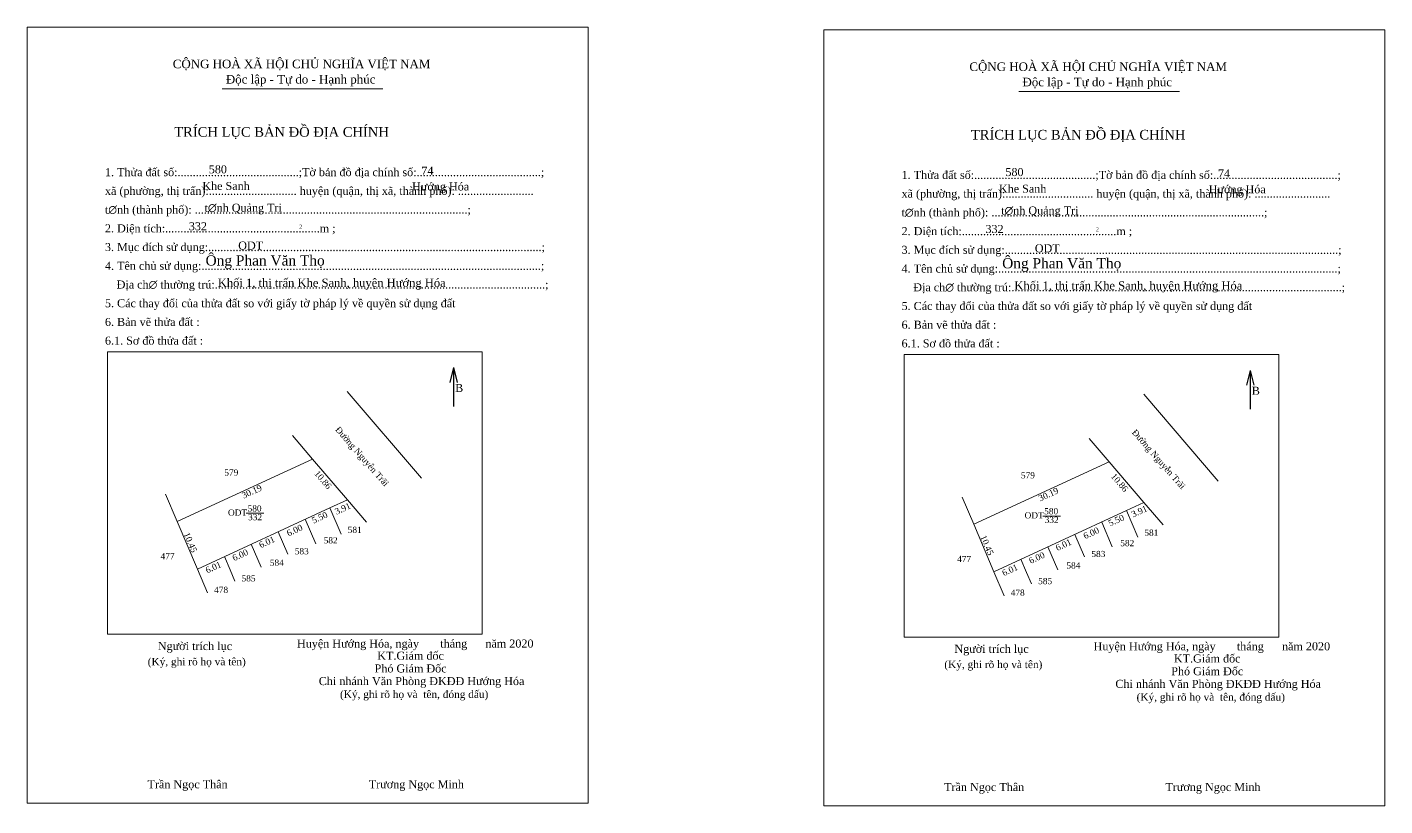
# Model space of a CAD drawing. Header units: metres. Extents: x 549612 to 552411, y 1838750 to 1839254.
# Drawn here: x 550290.2 to 550565, y 1838985.7 to 1839143.3 of the extents above; entities that cross this region are included whole.
import ezdxf
from ezdxf.enums import TextEntityAlignment as Align

# ---------------------------------------------------------------- set-up
doc = ezdxf.new("R2010")
doc.units = ezdxf.units.M
doc.header["$MEASUREMENT"] = 0
for name, pattern in [('DGN Style 2', [15.8521, 9.51126, -6.34084]), ('DGN Style 3', [22.19294, 15.8521, -6.34084]), ('DGN Style 4', [25.379212, 12.68168, -6.34084, 0.015852, -6.34084])]:
    doc.linetypes.add(name, pattern=pattern)
doc.layers.add('Level 10', color=7, linetype='Continuous', lineweight=0)
doc.styles.add('Style-VHtime', font='VHtime.shx')
doc.styles.add('Style-VHtimeb', font='VHtimeb.shx')
doc.styles.add('Style-Vntime', font='Vntime.shx')
doc.styles.add('Style-Vntimeb', font='Vntimeb.shx')
doc.styles.add('Style-Vntimei I 0.00000', font='Vntimei.shx')
doc.dimstyles.get("Standard").update_dxf_attribs({"dimtxt": 0.18, "dimasz": 0.18, "dimexe": 0.18, "dimexo": 0.0625, "dimgap": 0.09, "dimtad": 0, "dimtih": 1, "dimtoh": 1, "dimdec": 4, "dimzin": 0, "dimdsep": 46, "dimtxsty": 'Standard', "dimcen": 0.09, "dimadec": 0, "dimazin": 0, "dimtfac": 1, "dimtdec": 4, "dimtofl": 0, "dimtmove": 0, "dimatfit": 3, "dimfxl": 1, "dimtolj": 1, "dimtzin": 0, "dimarcsym": 0})

# ---------------------------------------------------------------- blocks, each defined once
blk = doc.blocks.new('TerminatorOpen_0.5')
at = {"color": 0, "linetype": 'ByBlock', "lineweight": -2}
for q in [(-1, 0.25), (-1, 0), (-1, -0.25)]:
    blk.add_line((0, 0), q, dxfattribs=at)

msp = doc.modelspace()

# ---------------------------------------------------------------- linework, layer by layer
at = {"layer": 'Level 10', "color": 7, "linetype": 'Continuous', "lineweight": 0, "ltscale": 19161337.188549}
for p, q in [((550329.658271, 1839130.835112), (550362.155514, 1839130.835112)), ((550490.888271, 1839130.275112), (550523.385514, 1839130.275112))]:
    msp.add_line(p, q, dxfattribs=at)
at = {"layer": 'Level 10', "color": 7, "linetype": 'Continuous', "lineweight": 13}
for p, q in [((550306.467814, 1839020.413058), (550306.467814, 1839077.582306)), ((550306.467814, 1839077.582306), (550382.28016, 1839077.582306)), ((550382.28016, 1839077.582306), (550382.28016, 1839020.413058)), ((550467.697814, 1839019.853058), (550467.697814, 1839077.022306)), ((550467.697814, 1839077.022306), (550543.51016, 1839077.022306)), ((550543.51016, 1839077.022306), (550543.51016, 1839019.853058))]:
    msp.add_line(p, q, dxfattribs=at)
at = {"layer": 'Level 10', "color": 7, "linetype": 'Continuous', "lineweight": 0}
for p, q in [((550369.98, 1839052), (550354.95, 1839069.55)), ((550531.21, 1839051.44), (550516.18, 1839068.99)), ((550347.93, 1839055.89), (550343.88, 1839060.63)), ((550509.16, 1839055.33), (550505.11, 1839060.07)), ((550320.52, 1839043.24), (550347.93, 1839055.89)), ((550354.99, 1839047.64), (550347.93, 1839055.89)), ((550481.75, 1839042.68), (550509.16, 1839055.33)), ((550516.22, 1839047.08), (550509.16, 1839055.33)), ((550318.16, 1839048.76), (550320.52, 1839043.24)), ((550324.63, 1839033.63), (550351.44, 1839046)), ((550351.44, 1839046), (550354.99, 1839047.64)), ((550351.44, 1839046), (550353.72, 1839040.66)), ((550358.86, 1839043.11), (550354.99, 1839047.64)), ((550479.39, 1839048.2), (550481.75, 1839042.68)), ((550512.67, 1839045.44), (550516.22, 1839047.08)), ((550520.09, 1839042.55), (550516.22, 1839047.08)), ((550320.52, 1839043.24), (550324.63, 1839033.63)), ((550334.49, 1839044.9), (550338.11, 1839044.9)), ((550346.44, 1839043.7), (550348.58, 1839038.7)), ((550485.86, 1839033.07), (550512.67, 1839045.44)), ((550495.72, 1839044.34), (550499.34, 1839044.34)), ((550507.67, 1839043.14), (550509.81, 1839038.14)), ((550512.67, 1839045.44), (550514.95, 1839040.1)), ((550341, 1839041.18), (550342.93, 1839036.65)), ((550481.75, 1839042.68), (550485.86, 1839033.07)), ((550502.23, 1839040.62), (550504.16, 1839036.09)), ((550335.54, 1839038.67), (550337.52, 1839034.03)), ((550496.77, 1839038.11), (550498.75, 1839033.47)), ((550330.09, 1839036.15), (550331.24, 1839033.46)), ((550491.32, 1839035.59), (550492.47, 1839032.9)), ((550324.63, 1839033.63), (550326.7, 1839028.78)), ((550331.24, 1839033.46), (550332.21, 1839031.2)), ((550485.86, 1839033.07), (550487.93, 1839028.22)), ((550492.47, 1839032.9), (550493.44, 1839030.64))]:
    msp.add_line(p, q, dxfattribs=at)
at = {"layer": 'Level 10', "color": 7, "linetype": 'Continuous', "lineweight": 0, "flags": 128}
for points in [[(550290.176001, 1839143.3153), (550403.737617, 1839143.3153), (550403.737617, 1838986.245365), (550290.176001, 1838986.245365), (550290.176001, 1839143.3153)], [(550451.406001, 1839142.7553), (550564.967617, 1839142.7553), (550564.967617, 1838985.685365), (550451.406001, 1838985.685365), (550451.406001, 1839142.7553)]]:
    msp.add_lwpolyline(points, close=True, dxfattribs=at)
at = {"layer": 'Level 10', "color": 7, "linetype": 'Continuous', "lineweight": 13, "flags": 128}
for points in [[(550306.467814, 1839020.413058), (550382.28016, 1839020.413058)], [(550467.697814, 1839019.853058), (550543.51016, 1839019.853058)]]:
    msp.add_lwpolyline(points, dxfattribs=at)

# ---------------------------------------------------------------- texts
at = {"layer": 'Level 10', "color": 7, "linetype": 'Continuous', "lineweight": 0}
for s, height, style, p in [('CéNG HOµ X· HéI CHñ NGHÜA VIÖT NAM', 1.73292, 'Style-VHtimeb', (550319.65, 1839135)), ('CéNG HOµ X· HéI CHñ NGHÜA VIÖT NAM', 1.73292, 'Style-VHtimeb', (550480.88, 1839134.44)), ('§éc lËp - Tù do - H¹nh phóc', 1.73292, 'Style-Vntimeb', (550330.39, 1839131.9)), ('§éc lËp - Tù do - H¹nh phóc', 1.73292, 'Style-Vntimeb', (550491.62, 1839131.34)), ('TRÝCH LôC B¶N ®å ®ÞA CHÝNH', 1.94952, 'Style-VHtimeb', (550319.95, 1839121.13)), ('TRÝCH LôC B¶N ®å ®ÞA CHÝNH', 1.94952, 'Style-VHtimeb', (550481.18, 1839120.57)), ('1. Thöa ®Êt sè:........................................;Tê b¶n ®å ®Þa chÝnh sè:.........................................;', 1.62456, 'Style-Vntime', (550305.92, 1839113.15)), ('580', 1.62, 'Style-Vntime', (550326.94, 1839113.73)), ('74', 1.62, 'Style-Vntime', (550369.96, 1839113.45)), ('1. Thöa ®Êt sè:........................................;Tê b¶n ®å ®Þa chÝnh sè:.........................................;', 1.62456, 'Style-Vntime', (550467.15, 1839112.59)), ('580', 1.62, 'Style-Vntime', (550488.17, 1839113.17)), ('74', 1.62, 'Style-Vntime', (550531.19, 1839112.89)), ('Khe Sanh', 1.62, 'Style-Vntime', (550325.64, 1839110.36)), ('H\xadíng Hãa', 1.62402, 'Style-Vntime', (550368.08, 1839110.25)), ('x· (ph\xadêng, thÞ trÊn):............................. huyÖn (quËn, thÞ x·, thµnh phè): .........................', 1.62414, 'Style-Vntime', (550305.92, 1839109.37)), ('x· (ph\xadêng, thÞ trÊn):............................. huyÖn (quËn, thÞ x·, thµnh phè): .........................', 1.62414, 'Style-Vntime', (550467.15, 1839108.81)), ('Khe Sanh', 1.62, 'Style-Vntime', (550486.87, 1839109.8)), ('H\xadíng Hãa', 1.62402, 'Style-Vntime', (550529.31, 1839109.69)), ('t∅nh (thµnh phè): ..........................................................................................;', 1.62414, 'Style-Vntime', (550305.92, 1839105.57)), ('t∅nh Qu¶ng TrÞ', 1.62456, 'Style-Vntime', (550326.08, 1839105.95)), ('t∅nh (thµnh phè): ..........................................................................................;', 1.62414, 'Style-Vntime', (550467.15, 1839105.01)), ('t∅nh Qu¶ng TrÞ', 1.62456, 'Style-Vntime', (550487.31, 1839105.39)), ('2. DiÖn tÝch:...................................................m ;', 1.62414, 'Style-Vntime', (550305.92, 1839101.77)), ('2. DiÖn tÝch:...................................................m ;', 1.62414, 'Style-Vntime', (550467.15, 1839101.21)), ('3. Môc ®Ých sö dông:..............................................................................................................;', 1.62456, 'Style-Vntime', (550305.92, 1839097.99)), ('3. Môc ®Ých sö dông:..............................................................................................................;', 1.62456, 'Style-Vntime', (550467.15, 1839097.43)), ('4. Tªn chñ sö dông:................................................................................................................;', 1.62456, 'Style-Vntime', (550305.92, 1839094.2)), ('4. Tªn chñ sö dông:................................................................................................................;', 1.62456, 'Style-Vntime', (550467.15, 1839093.64)), ('§Þa ch∅ th\xadêng tró:.............................................................................................................;', 1.62456, 'Style-Vntime', (550308.29, 1839090.41)), ('§Þa ch∅ th\xadêng tró:.............................................................................................................;', 1.62456, 'Style-Vntime', (550469.52, 1839089.85)), ('5. C¸c thay ®æi cña thöa ®Êt so víi giÊy tê ph¸p lý vÒ quyÒn sö dông ®Êt', 1.62456, 'Style-Vntime', (550305.92, 1839086.62)), ('5. C¸c thay ®æi cña thöa ®Êt so víi giÊy tê ph¸p lý vÒ quyÒn sö dông ®Êt', 1.62456, 'Style-Vntime', (550467.15, 1839086.06)), ('6. B¶n vÏ thöa ®Êt :', 1.62456, 'Style-Vntime', (550305.92, 1839082.83)), ('6. B¶n vÏ thöa ®Êt :', 1.62456, 'Style-Vntime', (550467.15, 1839082.27)), ('6.1. S¬ ®å thöa ®Êt :', 1.62456, 'Style-Vntime', (550305.92, 1839079.05)), ('6.1. S¬ ®å thöa ®Êt :', 1.62456, 'Style-Vntime', (550467.15, 1839078.49)), ('B', 1.62456, 'Style-VHtimeb', (550376.8, 1839069.46)), ('B', 1.62456, 'Style-VHtimeb', (550538.03, 1839068.9))]:
    msp.add_text(s, height=height, dxfattribs=dict(at, style=style)).set_placement(p)
for s, height, style, p in [('332', 1.62, 'Style-Vntime', (550322.9, 1839103.83)), ('2', 0.81198, 'Style-Vntime', (550345.24, 1839103.32198)), ('332', 1.62, 'Style-Vntime', (550484.13, 1839103.27)), ('2', 0.81198, 'Style-Vntime', (550506.47, 1839102.76198)), ('ODT', 1.62, 'Style-VHtime', (550332.9, 1839099.92)), ('ODT', 1.62, 'Style-VHtime', (550494.13, 1839099.36)), ('¤ng Phan V¨n Thä', 2.05998, 'Style-Vntime', (550326.29, 1839097.11998)), ('¤ng Phan V¨n Thä', 2.05998, 'Style-Vntime', (550487.52, 1839096.55998)), ('Khèi 1, thÞ trÊn Khe Sanh, huyÖn H\xadíng Hãa', 1.68, 'Style-Vntime', (550328.76, 1839092.41)), ('Khèi 1, thÞ trÊn Khe Sanh, huyÖn H\xadíng Hãa', 1.68, 'Style-Vntime', (550489.99, 1839091.85))]:
    msp.add_text(s, height=height, dxfattribs=dict(at, style=style)).set_placement(p, align=Align.TOP_LEFT)
at = {"layer": 'Level 10', "color": 7, "linetype": 'DGN Style 3', "lineweight": 0, "style": 'Style-Vntime'}
for p in [(550357.49951, 1839056.010177), (550518.72951, 1839055.450177)]:
    msp.add_text('§\xadêng NguyÔn Tr·i', height=1.24998, rotation=311.167297, dxfattribs=at).set_placement(p, align=Align.CENTER)
at = {"layer": 'Level 10', "color": 7, "linetype": 'Continuous', "lineweight": 0}
for s, height, style, p in [('579', 1.24998, 'Style-Vntime', (550331.49725, 1839053.77998)), ('579', 1.24998, 'Style-Vntime', (550492.72725, 1839053.21998)), ('580', 1.24998, 'Style-Vntime', (550336.207397, 1839046.50998)), ('580', 1.24998, 'Style-Vntime', (550497.437397, 1839045.94998)), ('332', 1.24998, 'Style-Vntime', (550336.30549, 1839044.75998)), ('332', 1.24998, 'Style-Vntime', (550497.53549, 1839044.19998)), ('581', 1.24998, 'Style-Vntime', (550356.475643, 1839042.17998)), ('581', 1.24998, 'Style-Vntime', (550517.705643, 1839041.61998)), ('583', 1.24998, 'Style-Vntime', (550345.756493, 1839037.85998)), ('582', 1.24998, 'Style-Vntime', (550351.60549, 1839040.05998)), ('582', 1.24998, 'Style-Vntime', (550512.83549, 1839039.49998)), ('477', 1.24998, 'Style-Vntime', (550318.593295, 1839036.84998)), ('584', 1.24998, 'Style-Vntime', (550340.704656, 1839035.53998)), ('477', 1.24998, 'Style-Vntime', (550479.823295, 1839036.28998)), ('584', 1.24998, 'Style-Vntime', (550501.934656, 1839034.97998)), ('583', 1.24998, 'Style-Vntime', (550506.986493, 1839037.29998)), ('585', 1.24998, 'Style-Vntime', (550334.986112, 1839032.36998)), ('478', 1.24998, 'Style-Vntime', (550329.427397, 1839030.02998)), ('478', 1.24998, 'Style-Vntime', (550490.657397, 1839029.46998)), ('585', 1.24998, 'Style-Vntime', (550496.216112, 1839031.80998)), ('Ng\xadêi trÝch lôc', 1.62456, 'Style-Vntimeb', (550324.140076, 1839018.84456)), ('HuyÖn H\xadíng Hãa, ngµy       th¸ng      n¨m 2020', 1.62456, 'Style-Vntime', (550368.724682, 1839019.35456)), ('Ng\xadêi trÝch lôc', 1.62456, 'Style-Vntimeb', (550485.370076, 1839018.28456)), ('HuyÖn H\xadíng Hãa, ngµy       th¸ng      n¨m 2020', 1.62456, 'Style-Vntime', (550529.954682, 1839018.79456)), ('(Ký, ghi râ hä vµ tªn)', 1.51632, 'Style-Vntimei I 0.00000', (550324.501423, 1839015.64632)), ('KT.Gi¸m ®èc', 1.62456, 'Style-Vntimeb', (550367.780906, 1839016.89456)), ('KT.Gi¸m ®èc', 1.62456, 'Style-Vntimeb', (550529.010906, 1839016.33456)), ('Phã Gi¸m §èc', 1.62456, 'Style-Vntimeb', (550367.784938, 1839014.31456)), ('(Ký, ghi râ hä vµ tªn)', 1.51632, 'Style-Vntimei I 0.00000', (550485.731423, 1839015.08632)), ('Phã Gi¸m §èc', 1.62456, 'Style-Vntimeb', (550529.014938, 1839013.75456)), ('Chi nh¸nh V¨n Phßng §K§§ H\xadíng Hãa', 1.62456, 'Style-Vntimeb', (550370.006651, 1839011.75456)), ('Chi nh¸nh V¨n Phßng §K§§ H\xadíng Hãa', 1.62456, 'Style-Vntimeb', (550531.236651, 1839011.19456)), ('(Ký, ghi râ hä vµ  tªn, ®ãng dÊu)', 1.51632, 'Style-Vntimei I 0.00000', (550368.506015, 1839009.03632)), ('(Ký, ghi râ hä vµ  tªn, ®ãng dÊu)', 1.51632, 'Style-Vntimei I 0.00000', (550529.736015, 1839008.47632)), ('TrÇn Ngäc Th©n', 1.62414, 'Style-Vntime', (550322.643163, 1838990.86414)), ('Tr\xad¬ng Ngäc Minh', 1.62456, 'Style-Vntime', (550368.955242, 1838990.86456)), ('TrÇn Ngäc Th©n', 1.62414, 'Style-Vntime', (550483.873163, 1838990.30414)), ('Tr\xad¬ng Ngäc Minh', 1.62456, 'Style-Vntime', (550530.185242, 1838990.30456))]:
    msp.add_text(s, height=height, dxfattribs=dict(at, style=style)).set_placement(p, align=Align.TOP_CENTER)
at = {"layer": 'Level 10', "color": 7, "linetype": 'Continuous', "lineweight": 0, "style": 'Style-Vntime'}
for s, height, rotation, p in [('10.86', 1.24974, 310.555508, (550349.584392, 1839051.284287)), ('10.86', 1.2498, 310.555508, (550510.814449, 1839050.72422)), ('30.19', 1.24998, 24.773814, (550335.912445, 1839048.737236)), ('30.19', 1.24998, 24.773814, (550497.142445, 1839048.177236)), ('3.91', 1.24998, 24.795608, (550354.298334, 1839045.289794)), ('3.91', 1.24998, 24.795608, (550515.528334, 1839044.729794)), ('10.45', 1.24998, 293.155403, (550322.655597, 1839038.75679)), ('6.01', 1.24998, 24.688572, (550338.959453, 1839038.507367)), ('6.00', 1.24998, 24.855236, (550344.569302, 1839040.901882)), ('10.45', 1.24998, 293.155403, (550483.885597, 1839038.19679)), ('6.00', 1.24998, 24.855236, (550505.799302, 1839040.341882)), ('6.00', 1.24998, 24.815128, (550333.559723, 1839035.900973)), ('6.01', 1.24998, 24.688572, (550500.189453, 1839037.947367)), ('6.01', 1.24998, 24.775142, (550328.118548, 1839033.40933)), ('6.00', 1.24998, 24.815128, (550494.789723, 1839035.340973)), ('6.01', 1.24998, 24.775142, (550489.348548, 1839032.84933))]:
    msp.add_text(s, height=height, rotation=rotation, dxfattribs=at).set_placement(p, align=Align.CENTER)
at = {"layer": 'Level 10', "color": 7, "linetype": 'DGN Style 2', "lineweight": 0, "style": 'Style-Vntime'}
for p in [(550332.756843, 1839045.05499), (550493.986843, 1839044.49499)]:
    msp.add_text('ODT', height=1.24998, dxfattribs=at).set_placement(p, align=Align.MIDDLE_CENTER)
at = {"layer": 'Level 10', "color": 7, "linetype": 'DGN Style 4', "lineweight": 0, "style": 'Style-Vntime'}
for p in [(550349.630902, 1839043.478415), (550510.860902, 1839042.918415)]:
    msp.add_text('5.50', height=1.24998, rotation=24.702431, dxfattribs=at).set_placement(p, align=Align.CENTER)

# ---------------------------------------------------------------- leaders
at = {"layer": 'Level 10', "color": 7, "linetype": 'Continuous', "lineweight": 13}
for points in [[(550376.46, 1839074.4), (550376.46, 1839066.55)], [(550537.69, 1839073.84), (550537.69, 1839065.99)]]:
    msp.add_leader(points, dimstyle='Standard', override={"dimtxt": 3, "dimasz": 3, "dimgap": 0, "dimtxsty": 'Style-Vntime', "dimldrblk": 'TerminatorOpen_0.5'}, dxfattribs=at)

doc.saveas('drawing.dxf')
